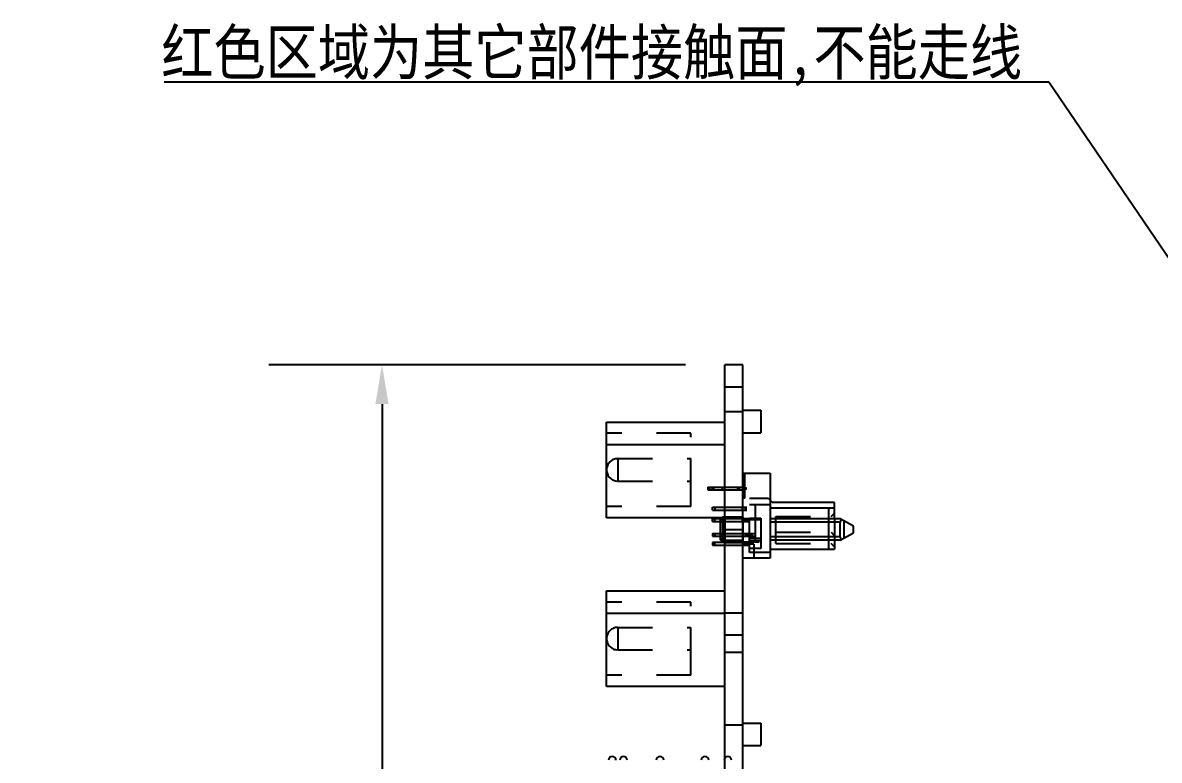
# Model space of a CAD drawing. Header units: millimetres. Extents: x 753 to 1632, y 352 to 973.
# Drawn here: x 889.2 to 990.2, y 669.4 to 735 of the extents above; entities that cross this region are included whole.
import ezdxf
from ezdxf import colors
from ezdxf.entities.mleader import LeaderData, LeaderLine
from ezdxf.math import Vec2, Vec3

# ---------------------------------------------------------------- set-up
doc = ezdxf.new("R2010")
doc.units = ezdxf.units.MM
doc.header["$LTSCALE"] = 30.734
doc.header["$PDMODE"] = 3
doc.header["$PDSIZE"] = 8
doc.linetypes.add('HIDDEN', pattern=[0.2, 0.1, -0.1])
doc.layers.get('0').update_dxf_attribs({"linetype": 'CONTINUOUS'})
doc.layers.get('Defpoints').update_dxf_attribs({"linetype": 'CONTINUOUS'})
doc.layers.add('02___PRT_ALL_AXES', color=7, linetype='CONTINUOUS')
doc.layers.add('DEFAULT_2', color=8, linetype='HIDDEN')
doc.styles.get("Standard").update_dxf_attribs({"font": 'txt', "width": 0.85})
doc.dimstyles.get("Standard").update_dxf_attribs({"dimtxt": 3.5, "dimasz": 3.5, "dimexe": 0.18, "dimexo": 0.0625, "dimgap": 0.09, "dimtad": 1, "dimdsep": 46, "dimtxsty": 'Standard', "dimcen": 0.09, "dimadec": 0, "dimazin": 0, "dimtol": 1, "dimtp": 0.01, "dimtm": 0.01, "dimtfac": 1, "dimtofl": 0, "dimtmove": 0, "dimatfit": 3, "dimfxl": 1, "dimtolj": 1, "dimarcsym": 0})

# ---------------------------------------------------------------- blocks, each defined once
blk = doc.blocks.new('*D1')
at = {"color": 0, "lineweight": -2}
for p, q in [((948.07, 704.6), (911.04, 704.6)), ((921.1, 701.1), (921.1, 656.14)), ((921.1, 607.5), (921.1, 652.46)), ((948.07, 604), (911.04, 604))]:
    blk.add_line(p, q, dxfattribs=at)
at = {"color": 0}
for points in [[(920.51, 701.1), (921.68, 701.1), (921.1, 704.6)], [(920.51, 607.5), (921.68, 607.5), (921.1, 604)]]:
    blk.add_solid(points, dxfattribs=at)
at = {"layer": 'Defpoints', "color": 0}
for p in [(951.56, 704.6), (921.1, 604), (951.56, 604)]:
    blk.add_point(p, dxfattribs=at)
at = {"color": 0, "insert": (921.1, 654.3), "char_height": 3.5, "attachment_point": 5}
blk.add_mtext('\\A1;100.6000±0.0100', dxfattribs=at)

msp = doc.modelspace()

# ---------------------------------------------------------------- linework, layer by layer
at = {"color": 3, "linetype": 'Continuous'}
msp.add_line((951.56034, 604.00169), (951.56034, 704.60169), dxfattribs=at)
at = {"color": 7, "linetype": 'Continuous'}
for p, q in [((953.16034, 704.60169), (951.56034, 704.60169)), ((953.16034, 604.00169), (953.16034, 704.60169)), ((953.16034, 702.60169), (951.56034, 702.60169)), ((953.16034, 700.55169), (954.76034, 700.55169)), ((954.76034, 700.55169), (954.76034, 698.55169)), ((941.06034, 691.00169), (941.06034, 699.50169)), ((941.06034, 699.50169), (951.56034, 699.50169)), ((953.16034, 698.55169), (954.76034, 698.55169)), ((941.06034, 697.50169), (951.56034, 697.50169)), ((953.16034, 694.95169), (955.61034, 694.95169)), ((955.61034, 694.95169), (955.61034, 687.40169)), ((953.44034, 693.66669), (953.44034, 693.53669)), ((955.61034, 692.55169), (955.81034, 692.35169)), ((961.31034, 692.35169), (955.81034, 692.35169)), ((961.31034, 690.90169), (961.31034, 692.35169)), ((951.56034, 691.00169), (941.06034, 691.00169)), ((951.31034, 691.00169), (951.16034, 690.85169)), ((951.36034, 691.00169), (951.36034, 688.85169)), ((961.31034, 691.85169), (955.61034, 691.85169)), ((960.81034, 690.90169), (960.81034, 691.85169)), ((950.46034, 690.67669), (950.46034, 690.92669)), ((950.46034, 690.92669), (951.23534, 690.92669)), ((950.46034, 690.67669), (951.16034, 690.67669)), ((950.68461, 690.67669), (950.68461, 690.92669)), ((951.16034, 690.85165), (951.16034, 689.05172)), ((961.81034, 690.90169), (955.61034, 690.90169)), ((961.81034, 690.60169), (955.61034, 690.60169)), ((963.01034, 690.25169), (961.81034, 690.90169)), ((961.81034, 689.30169), (961.81034, 690.60169)), ((963.01034, 689.65169), (963.01034, 690.25169)), ((950.46034, 689.60669), (950.46034, 689.35669)), ((950.46034, 689.60669), (951.16034, 689.60669)), ((950.46034, 689.35669), (951.16034, 689.35669)), ((950.68461, 689.60669), (950.68461, 689.35669)), ((951.36034, 688.85169), (951.16034, 689.05169)), ((961.81034, 689.30169), (955.61034, 689.30169)), ((961.81034, 689.00169), (955.61034, 689.00169)), ((960.81034, 688.20169), (960.81034, 689.00169)), ((961.31034, 689.00169), (961.31034, 688.20169)), ((961.81034, 689.00169), (963.01034, 689.65169)), ((950.46034, 688.80669), (950.46034, 688.55669)), ((951.56034, 688.80669), (950.46034, 688.80669)), ((950.46034, 688.55669), (951.56034, 688.55669)), ((950.68461, 688.55669), (950.68461, 688.80669)), ((951.56034, 688.85169), (951.36034, 688.85169)), ((955.61034, 688.20169), (961.31034, 688.20169)), ((955.61034, 687.40169), (953.16034, 687.40169)), ((941.06034, 676.00169), (941.06034, 684.50169)), ((941.06034, 684.50169), (951.56034, 684.50169)), ((941.06034, 682.50169), (951.56034, 682.50169)), ((951.56034, 676.00169), (941.06034, 676.00169)), ((953.16034, 672.75169), (954.76034, 672.75169)), ((954.76034, 672.75169), (954.76034, 670.75169)), ((953.16034, 670.75169), (954.76034, 670.75169))]:
    msp.add_line(p, q, dxfattribs=at)
at = {"color": 6, "linetype": 'Continuous'}
for centre in [(941.56286, 669.4412), (942.56356, 669.4412), (945.80356, 669.4412), (949.80356, 669.4412), (951.83356, 669.4412)]:
    msp.add_arc(centre, 0.33, 0, 180, dxfattribs=at)
at = {"color": 7, "linetype": 'Continuous'}
for centre, start_param, end_param in [((962.11543, 690.60169), 2.233757221, 3.141592654), ((962.11543, 689.30169), -3.141592654, -2.233757221)]:
    msp.add_ellipse(centre, major_axis=(0.30508, 0), ratio=0.983333333, start_param=start_param, end_param=end_param, dxfattribs=at)
at = {"layer": '02___PRT_ALL_AXES', "color": 8, "linetype": 'HIDDEN'}
for p, q in [((942.06034, 696.25169), (948.56034, 696.25169)), ((948.56034, 694.25177), (948.56034, 696.25161)), ((942.06034, 694.25169), (948.56034, 694.25169)), ((951.56034, 691.05169), (951.56034, 688.85169)), ((953.16034, 691.05169), (951.56034, 691.05169)), ((953.16034, 691.05169), (953.16034, 688.85169)), ((951.56034, 689.95169), (953.16034, 689.95169)), ((953.16034, 688.85169), (951.56034, 688.85169)), ((951.56034, 679.05169), (951.56034, 682.55169)), ((951.56034, 682.55169), (953.16034, 682.55169)), ((953.16034, 679.05169), (953.16034, 682.55169)), ((942.06034, 681.25169), (948.56034, 681.25169)), ((948.56034, 679.25177), (948.56034, 681.25161)), ((942.06034, 679.25169), (948.56034, 679.25169)), ((951.56034, 679.05169), (953.16034, 679.05169))]:
    msp.add_line(p, q, dxfattribs=at)
at = {"layer": 'DEFAULT_2', "color": 8, "linetype": 'HIDDEN'}
for p, q in [((953.16034, 700.40169), (951.56034, 700.40169)), ((948.56034, 698.50169), (941.06034, 698.50169)), ((948.56034, 692.00169), (948.56034, 698.50169)), ((942.06034, 696.25169), (942.06034, 694.25169)), ((953.36034, 692.75169), (953.36034, 694.95169)), ((950.05034, 693.72669), (950.05034, 693.47669)), ((950.05034, 693.72669), (953.44328, 693.72669)), ((950.05034, 693.47669), (955.61034, 693.47669)), ((950.44034, 693.72669), (950.44034, 693.47669)), ((952.838, 693.72669), (952.838, 693.47669)), ((953.44328, 693.47669), (953.44328, 693.72669)), ((948.56034, 692.00169), (941.06034, 692.00169)), ((953.36034, 692.75169), (953.16034, 692.75169)), ((953.76034, 687.90169), (953.76034, 692.70169)), ((955.46034, 692.70169), (953.76034, 692.70169)), ((955.61034, 692.15169), (953.76034, 692.15169)), ((954.26034, 692.15169), (954.26034, 687.90169)), ((955.46034, 692.70169), (955.61034, 692.55169)), ((950.46034, 691.67669), (950.46034, 691.92669)), ((950.46034, 691.92669), (953.76034, 691.92669)), ((950.46034, 691.67669), (953.76034, 691.67669)), ((950.68461, 691.92669), (950.68461, 691.67669)), ((951.36034, 691.05169), (951.31034, 691.00169)), ((951.36034, 691.00169), (951.36034, 691.05169)), ((953.16034, 691.05169), (951.36034, 691.05169)), ((953.14778, 691.67669), (953.14778, 691.92669)), ((953.41034, 691.67669), (953.41034, 691.92669)), ((953.46034, 691.67669), (953.46034, 691.92669)), ((956.11034, 688.70169), (956.11034, 691.10169)), ((956.11034, 691.10169), (961.01034, 691.10169)), ((961.01034, 691.10169), (961.31034, 691.40169)), ((951.16034, 690.67669), (953.76034, 690.67669)), ((951.23441, 690.78764), (951.22321, 690.77456)), ((951.23534, 690.92669), (953.76034, 690.92669)), ((951.36034, 690.93148), (951.35609, 690.92671)), ((953.16034, 690.93148), (951.36034, 690.93148)), ((953.14778, 690.67669), (953.14778, 690.92669)), ((953.16034, 690.85169), (954.76034, 690.85169)), ((953.41034, 690.67669), (953.41034, 690.92669)), ((953.46034, 690.67669), (953.46034, 690.92669)), ((953.76034, 690.95169), (954.76034, 690.95169)), ((954.76034, 690.95169), (954.76034, 688.25169)), ((960.81034, 689.00169), (960.81034, 690.90169)), ((961.31034, 690.90169), (961.31034, 689.00169)), ((962.14432, 690.72079), (962.14432, 689.18259)), ((951.16034, 689.60669), (954.26034, 689.60669)), ((951.16034, 689.35669), (954.26034, 689.35669)), ((951.18461, 689.60669), (951.18461, 689.35669)), ((951.22317, 689.12886), (951.23441, 689.11574)), ((953.16034, 688.97189), (951.36034, 688.97189)), ((953.14778, 689.60669), (953.14778, 689.35669)), ((953.41034, 689.60669), (953.41034, 689.35669)), ((953.46034, 689.60669), (953.46034, 689.35669)), ((953.64778, 689.60669), (953.64778, 689.35669)), ((954.76034, 689.15169), (953.76034, 689.15169)), ((954.76034, 688.95169), (953.76034, 688.95169)), ((953.91034, 689.60669), (953.91034, 689.35669)), ((953.96034, 689.60669), (953.96034, 689.35669)), ((956.11034, 689.70169), (961.01034, 689.70169)), ((961.01034, 689.70169), (961.31034, 689.40169)), ((951.56034, 688.85169), (954.76034, 688.85169)), ((951.56034, 688.80669), (953.76034, 688.80669)), ((951.56034, 688.55669), (953.76034, 688.55669)), ((953.14778, 688.80669), (953.14778, 688.55669)), ((954.16034, 688.65169), (953.16034, 688.65169)), ((953.33034, 688.80669), (953.33034, 688.55669)), ((953.46034, 688.80669), (953.46034, 688.55669)), ((954.76034, 688.25169), (953.76034, 688.25169)), ((954.16034, 688.65169), (954.16034, 687.40169)), ((956.11034, 688.70169), (961.01034, 688.70169)), ((961.31034, 688.40169), (961.01034, 688.70169)), ((955.61034, 687.90169), (953.76034, 687.90169)), ((948.56034, 683.50169), (941.06034, 683.50169)), ((948.56034, 677.00169), (948.56034, 683.50169)), ((942.06034, 681.25169), (942.06034, 679.25169)), ((951.56034, 680.60169), (953.16034, 680.60169)), ((948.56034, 677.00169), (941.06034, 677.00169)), ((951.56034, 672.60169), (953.16034, 672.60169))]:
    msp.add_line(p, q, dxfattribs=at)
for centre, radius, start, end in [((942.06034, 695.25169), 1, 90, 270), ((956.70527, 686.08706), 7.21288, 139.4675732, 140.2421362), ((959.05166, 684.07075), 10.3066, 138.3022549, 139.3295079), ((956.70496, 693.81606), 7.21248, 219.7578502, 220.5320616), ((959.10174, 695.87617), 10.37296, 220.6726348, 221.7286469), ((942.06034, 680.25169), 1, 90, 270)]:
    msp.add_arc(centre, radius, start, end, dxfattribs=at)
for points, start_tangent, end_tangent in [([(950.20302, 693.72669), (950.2, 693.69622), (950.19606, 693.60169)], (-0.113437348, -0.993545152), (-0.000000005, -1)), ([(950.19606, 693.60169), (950.1965, 693.56988), (950.20302, 693.47669)], (-0.000000005, -1), (0.113437347, -0.993545152)), ([(950.19607, 693.60169), (950.1965, 693.56988), (950.20301, 693.47669)], (0, -1), (0.113436881, -0.993545205)), ([(950.57059, 693.72669), (950.56542, 693.69614), (950.55873, 693.60169)], (-0.191140151, -0.981562755), (0, -1)), ([(950.55873, 693.60169), (950.55947, 693.56994), (950.57059, 693.47669)], (0, -1), (0.191140151, -0.981562755)), ([(951.32927, 693.72669), (951.32411, 693.69614), (951.31741, 693.60169)], (-0.191140151, -0.981562755), (0, -1)), ([(951.31741, 693.60169), (951.31816, 693.56994), (951.32927, 693.47669)], (0, -1), (0.191140151, -0.981562755)), ([(952.66772, 693.72669), (952.66772, 693.47669)], (0.246717582, -0.969087424), (-0.246717582, -0.969087424)), ([(951.16034, 690.70002), (951.36034, 690.93148)], (0.639342728, 0.768921892), (0.665128795, 0.746728657)), ([(951.36034, 688.97189), (951.16034, 689.20336)], (-0.665128795, 0.746728657), (-0.639342728, 0.768921892))]:
    msp.add_spline(points, degree=3, dxfattribs=dict(at, start_tangent=start_tangent, end_tangent=end_tangent))

# ---------------------------------------------------------------- dimensions: what is measured, and where the dimension line sits
at = {"color": 4}
dim = msp.add_linear_dim(base=(921.09707, 604.00169), p1=(951.56034, 704.60169), p2=(951.56034, 604.00169), angle=90, dimstyle='Standard', override={"dimexe": 10.0584, "dimexo": 3.4925, "dimtad": 0, "dimtih": 1, "dimtoh": 1, "dimdec": 4, "dimzin": 0, "dimcen": 5.0292, "dimtdec": 4, "dimtzin": 0}, dxfattribs=at)
dim.commit()
dim.dimension.update_dxf_attribs({"geometry": '*D1', "text_midpoint": (921.09707, 654.30169)})

# ---------------------------------------------------------------- leaders
at = {"color": 1}
ml = msp.add_multileader_mtext('Standard', dxfattribs=at)
ml.set_content('{\\fSimSun|b0|i0|c134|p2;红色区域为其它部件接触面,不能走线}', color=1)
ml.set_leader_properties()
ml.build(insert=Vec2(0, 0))
ml.multileader.update_dxf_attribs({"text_right_attachment_type": 6, "dogleg_length": 0.36})
ctx = ml.context
ctx.base_point, ctx.plane_origin = Vec3(896.79236, 732.04145), Vec3(1002.54921, 697.11004)
ctx.right_attachment, ctx.text_align_type = 6, 2
notes = []
notes.append((ctx, [(0, (1, 1, 0), (980.35347, 729.70811), (-1, 0), 0.36, [(0, [(1002.54921, 697.11004)], 0, [])])]))
ctx.mtext.insert, ctx.mtext.alignment, ctx.mtext.flow_direction = Vec3(977.99347, 734.37478), 3, 5
for ctx, leaders in notes:
    for number, flags, end, landing, length, lines in leaders:
        leader = LeaderData()
        leader.index, (leader.has_last_leader_line, leader.has_dogleg_vector, leader.attachment_direction) = number, flags
        leader.last_leader_point, leader.dogleg_vector, leader.dogleg_length = Vec3(end), Vec3(landing), length
        for number, points, colour, breaks in lines:
            line = LeaderLine()
            line.index, line.vertices, line.color, line.breaks = number, Vec3.list(points), colors.encode_raw_color(colour), breaks
            leader.lines.append(line)
        ctx.leaders.append(leader)

doc.saveas('drawing.dxf')
